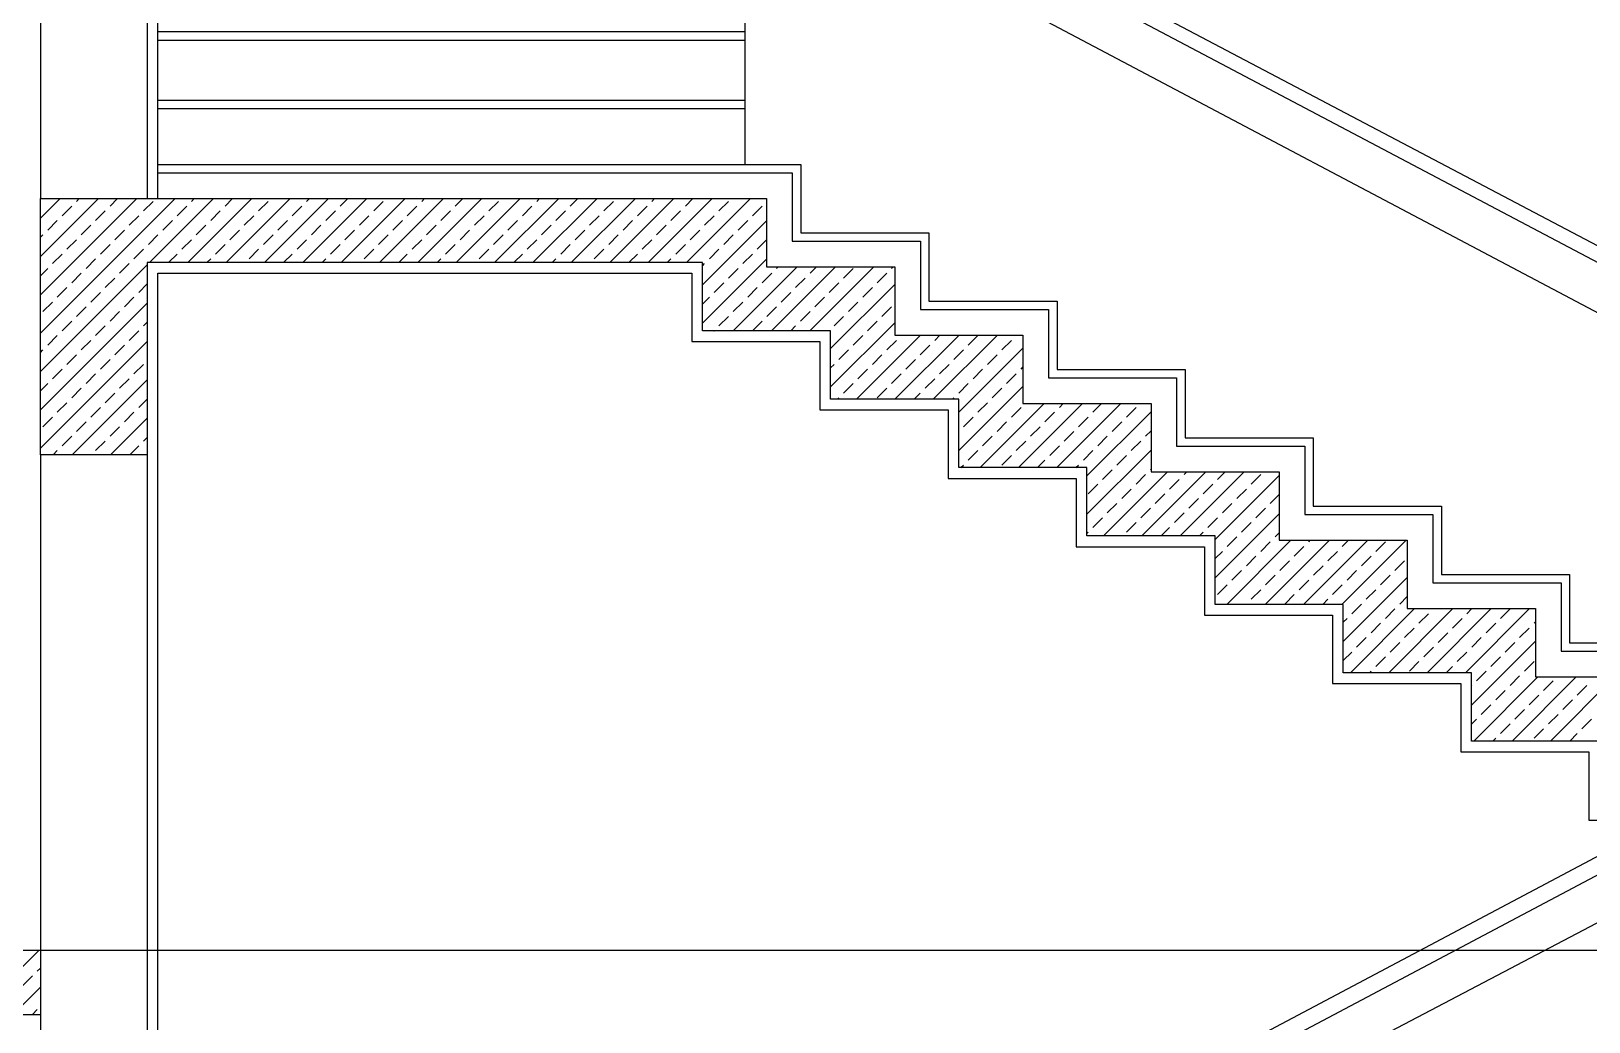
# Model space of a CAD drawing. Header units: millimetres. Extents: x 43168.9 to 43194.6, y -25545.1 to -25543.4.
# Drawn here: x 43181.3628 to 43181.5086, y -25544.5933 to -25544.5005 of the extents above; entities that cross this region are included whole.
import ezdxf

# ---------------------------------------------------------------- set-up
doc = ezdxf.new("R2010")
doc.units = ezdxf.units.MM
doc.header["$LTSCALE"] = 200
doc.linetypes.add('kesit_$0$HIDDEN2', pattern=[0.1875, 0.125, -0.0625])
for name, color, linetype in [('duv_sgh', 4, 'Continuous'), ('kaplama-gnl_sgh', 30, 'Continuous'), ('kesit_$0$gor-2_sgh', 161, 'Continuous'), ('kesit_$0$izd-alt_sgh', 8, 'kesit_$0$HIDDEN2'), ('kesit_$0$metal-mal._sgh', 122, 'Continuous'), ('kolon-b.a_sgh', 6, 'Continuous'), ('siva_sgh', 145, 'Continuous'), ('tarama-betonarme_sgh', 223, 'Continuous')]:
    doc.layers.add(name, color=color, linetype=linetype)

msp = doc.modelspace()

# ---------------------------------------------------------------- linework, layer by layer
at = {"layer": 'duv_sgh'}
for p, q in [((43181.36363774081, -25544.40045370611), (43181.36363774081, -25544.51615896927)), ((43181.36363774081, -25544.40045370611), (43181.36363774081, -25544.51615896927)), ((43181.37363774081, -25544.40045370611), (43181.37363774081, -25544.51615896927)), ((43181.37363774081, -25544.40045370611), (43181.37363774081, -25544.51615896927)), ((43181.36363774081, -25544.54015896927), (43181.36363774081, -25544.67615896927)), ((43181.36363774081, -25544.54015896927), (43181.36363774081, -25544.67615896927)), ((43181.36363774081, -25544.54015896927), (43181.36363774081, -25544.58655896927)), ((43181.37363774081, -25544.54015896927), (43181.37363774081, -25544.67615896927)), ((43181.37363774081, -25544.54015896927), (43181.37363774081, -25544.67615896927)), ((43181.37363774081, -25544.54015896927), (43181.37363774081, -25544.58655896927))]:
    msp.add_line(p, q, dxfattribs=at)
at = {"layer": 'kaplama-gnl_sgh'}
for p, q in [((43181.42963774089, -25544.50055896927), (43181.37463774082, -25544.50055896927)), ((43181.42963774089, -25544.50135896927), (43181.37463774082, -25544.50135896927)), ((43181.42963774089, -25544.50135896927), (43181.42963774089, -25544.50135896927)), ((43181.42963774089, -25544.50695896927), (43181.37463774082, -25544.50695896927)), ((43181.42963774089, -25544.50775896927), (43181.37463774082, -25544.50775896927)), ((43181.42963774089, -25544.50775896927), (43181.42963774089, -25544.50775896927)), ((43181.37463774082, -25544.51295896927), (43181.43483774089, -25544.51295896927)), ((43181.43483774089, -25544.51295896927), (43181.43483774089, -25544.51935896927)), ((43181.37463774082, -25544.51375896927), (43181.43403774089, -25544.51375896927)), ((43181.43403774089, -25544.51375896927), (43181.43403774089, -25544.52015896927)), ((43181.43403774089, -25544.52015896927), (43181.44603774089, -25544.52015896927)), ((43181.43483774089, -25544.51935896927), (43181.44683774089, -25544.51935896927)), ((43181.44603774089, -25544.52015896927), (43181.44603774089, -25544.52655896927)), ((43181.44683774089, -25544.51935896927), (43181.44683774089, -25544.52575896927)), ((43181.44683774089, -25544.52575896927), (43181.45883774089, -25544.52575896927)), ((43181.45883774089, -25544.52575896927), (43181.45883774089, -25544.53215896927)), ((43181.44603774089, -25544.52655896927), (43181.45803774089, -25544.52655896927)), ((43181.45803774089, -25544.52655896927), (43181.45803774089, -25544.53295896927)), ((43181.45883774089, -25544.53215896927), (43181.47083774089, -25544.53215896927)), ((43181.47083774089, -25544.53215896927), (43181.47083774089, -25544.53855896927)), ((43181.45803774089, -25544.53295896927), (43181.47003774089, -25544.53295896927)), ((43181.47003774089, -25544.53295896927), (43181.47003774089, -25544.53935896927)), ((43181.47003774089, -25544.53935896927), (43181.48203774089, -25544.53935896927)), ((43181.47083774089, -25544.53855896927), (43181.48283774089, -25544.53855896927)), ((43181.48203774089, -25544.53935896927), (43181.48203774089, -25544.54575896927)), ((43181.48283774089, -25544.53855896927), (43181.48283774089, -25544.54495896927)), ((43181.48283774089, -25544.54495896927), (43181.49483774089, -25544.54495896927)), ((43181.49483774089, -25544.54495896927), (43181.49483774089, -25544.55135896927)), ((43181.48203774089, -25544.54575896927), (43181.49403774089, -25544.54575896927)), ((43181.49403774089, -25544.54575896927), (43181.49403774089, -25544.55215896927)), ((43181.49403774089, -25544.55215896927), (43181.50603774089, -25544.55215896927)), ((43181.49483774089, -25544.55135896927), (43181.50683774089, -25544.55135896927)), ((43181.50603774089, -25544.55215896927), (43181.50603774089, -25544.55855896927)), ((43181.50683774089, -25544.55135896927), (43181.50683774089, -25544.55775896927)), ((43181.50683774089, -25544.55775896927), (43181.51883774089, -25544.55775896927)), ((43181.50603774089, -25544.55855896927), (43181.51803774089, -25544.55855896927))]:
    msp.add_line(p, q, dxfattribs=at)
at = {"layer": 'kesit_$0$gor-2_sgh'}
for p, q in [((43181.42963774089, -25544.51295896927), (43181.42963774089, -25544.48464328579)), ((43181.56363774089, -25544.55551329348), (43181.42963774089, -25544.48464328579)), ((43181.52063774089, -25544.57809426525), (43181.43363774089, -25544.62378134765))]:
    msp.add_line(p, q, dxfattribs=at)
at = {"layer": 'kesit_$0$izd-alt_sgh'}
msp.add_line((43181.05361655266, -25544.58655896927), (43183.01230515118, -25544.58655896927), dxfattribs=at)
at = {"layer": 'kesit_$0$metal-mal._sgh'}
for p, q in [((43181.56202481624, -25544.54989101394), (43181.4316073395, -25544.48103918521)), ((43181.5651689014, -25544.54994698245), (43181.4332073395, -25544.48041067202)), ((43181.43161932445, -25544.61898287004), (43181.51584345815, -25544.57435896927)), ((43181.43321932445, -25544.61989245265), (43181.51911657915, -25544.57435896927))]:
    msp.add_line(p, q, dxfattribs=at)
at = {"layer": 'kolon-b.a_sgh'}
for p, q in [((43181.36363774081, -25544.54015896927), (43181.36363774081, -25544.51615896927)), ((43181.36363774081, -25544.51615896927), (43181.43163774089, -25544.51615896927)), ((43181.43163774089, -25544.51615896927), (43181.43163774089, -25544.52255896927)), ((43181.42563774089, -25544.52215896927), (43181.37363774081, -25544.52215896927)), ((43181.37363774081, -25544.52215896927), (43181.37363774081, -25544.54015896927)), ((43181.42563774089, -25544.52855896927), (43181.42563774089, -25544.52215896927)), ((43181.43163774089, -25544.52255896927), (43181.44363774089, -25544.52255896927)), ((43181.44363774089, -25544.52255896927), (43181.44363774089, -25544.52895896927)), ((43181.43763774089, -25544.52855896927), (43181.42563774089, -25544.52855896927)), ((43181.43763774089, -25544.53495896927), (43181.43763774089, -25544.52855896927)), ((43181.44363774089, -25544.52895896927), (43181.45563774089, -25544.52895896927)), ((43181.45563774089, -25544.52895896927), (43181.45563774089, -25544.53535896927)), ((43181.44963774089, -25544.53495896927), (43181.43763774089, -25544.53495896927)), ((43181.44963774089, -25544.54135896927), (43181.44963774089, -25544.53495896927)), ((43181.45563774089, -25544.53535896927), (43181.46763774089, -25544.53535896927)), ((43181.46763774089, -25544.53535896927), (43181.46763774089, -25544.54175896927)), ((43181.37363774081, -25544.54015896927), (43181.36363774081, -25544.54015896927)), ((43181.46163774089, -25544.54135896927), (43181.44963774089, -25544.54135896927)), ((43181.46163774089, -25544.54775896927), (43181.46163774089, -25544.54135896927)), ((43181.46763774089, -25544.54175896927), (43181.47963774089, -25544.54175896927)), ((43181.47963774089, -25544.54175896927), (43181.47963774089, -25544.54815896927)), ((43181.47363774089, -25544.54775896927), (43181.46163774089, -25544.54775896927)), ((43181.47363774089, -25544.55415896927), (43181.47363774089, -25544.54775896927)), ((43181.47963774089, -25544.54815896927), (43181.49163774089, -25544.54815896927)), ((43181.49163774089, -25544.54815896927), (43181.49163774089, -25544.55455896927)), ((43181.48563774089, -25544.55415896927), (43181.47363774089, -25544.55415896927)), ((43181.48563774089, -25544.56055896927), (43181.48563774089, -25544.55415896927)), ((43181.49163774089, -25544.55455896927), (43181.50363774089, -25544.55455896927)), ((43181.50363774089, -25544.55455896927), (43181.50363774089, -25544.56095896927)), ((43181.49763774089, -25544.56055896927), (43181.48563774089, -25544.56055896927)), ((43181.49763774089, -25544.56695896927), (43181.49763774089, -25544.56055896927)), ((43181.50363774089, -25544.56095896927), (43181.51563774089, -25544.56095896927)), ((43181.50963774089, -25544.56695896927), (43181.49763774089, -25544.56695896927)), ((43181.14361655266, -25544.58655896927), (43181.36363774081, -25544.58655896927)), ((43181.14361655266, -25544.59255896927), (43181.36363774081, -25544.59255896927))]:
    msp.add_line(p, q, dxfattribs=at)
at = {"layer": 'siva_sgh'}
for p, q in [((43181.37463774082, -25544.51615896927), (43181.37463774082, -25544.38345370611)), ((43181.37463774082, -25544.51615896927), (43181.37463774082, -25544.51615896927)), ((43181.37463774082, -25544.67615896927), (43181.37463774082, -25544.52315896927)), ((43181.37463774082, -25544.52315896927), (43181.42463774089, -25544.52315896927)), ((43181.42463774089, -25544.52315896927), (43181.42463774089, -25544.52955896927)), ((43181.42463774089, -25544.52955896927), (43181.43663774089, -25544.52955896927)), ((43181.43663774089, -25544.52955896927), (43181.43663774089, -25544.53595896927)), ((43181.43663774089, -25544.53595896927), (43181.44863774089, -25544.53595896927)), ((43181.44863774089, -25544.53595896927), (43181.44863774089, -25544.54235896927)), ((43181.44863774089, -25544.54235896927), (43181.46063774089, -25544.54235896927)), ((43181.46063774089, -25544.54235896927), (43181.46063774089, -25544.54875896927)), ((43181.46063774089, -25544.54875896927), (43181.47263774089, -25544.54875896927)), ((43181.47263774089, -25544.54875896927), (43181.47263774089, -25544.55515896927)), ((43181.47263774089, -25544.55515896927), (43181.48463774089, -25544.55515896927)), ((43181.48463774089, -25544.55515896927), (43181.48463774089, -25544.56155896927)), ((43181.48463774089, -25544.56155896927), (43181.49663774089, -25544.56155896927)), ((43181.49663774089, -25544.56155896927), (43181.49663774089, -25544.56795896927)), ((43181.49663774089, -25544.56795896927), (43181.50863774089, -25544.56795896927)), ((43181.50863774089, -25544.56795896927), (43181.50863774089, -25544.57435896927)), ((43181.50863774089, -25544.57435896927), (43181.52063774089, -25544.57435896927))]:
    msp.add_line(p, q, dxfattribs=at)
at = {"layer": 'tarama-betonarme_sgh'}
for p, q in [((43181.36363774081, -25544.51799154058), (43181.36547031213, -25544.51615896927)), ((43181.36363774081, -25544.52158364303), (43181.36906241457, -25544.51615896927)), ((43181.36363774081, -25544.52517574548), (43181.37265451702, -25544.51615896927)), ((43181.36363774081, -25544.52876784793), (43181.37624661947, -25544.51615896927)), ((43181.36566063242, -25544.51776470097), (43181.36655865803, -25544.51686667536)), ((43181.36700767084, -25544.51641766255), (43181.36726636413, -25544.51615896927)), ((43181.36880372206, -25544.51821371378), (43181.36970174767, -25544.51731568817)), ((43181.37015076048, -25544.51686667536), (43181.37085846657, -25544.51615896927)), ((43181.37329385013, -25544.51731568817), (43181.37419187574, -25544.51641766255)), ((43181.37383872192, -25544.52215896927), (43181.37983872192, -25544.51615896927)), ((43181.37643693977, -25544.51776470097), (43181.37733496538, -25544.51686667536)), ((43181.37743082437, -25544.52215896927), (43181.38343082437, -25544.51615896927)), ((43181.37778397818, -25544.51641766255), (43181.37804267147, -25544.51615896927)), ((43181.37958002941, -25544.51821371378), (43181.38047805502, -25544.51731568817)), ((43181.38092706782, -25544.51686667536), (43181.38163477392, -25544.51615896927)), ((43181.38102292682, -25544.52215896927), (43181.38702292681, -25544.51615896927)), ((43181.38407015747, -25544.51731568817), (43181.38496818308, -25544.51641766255)), ((43181.38461502927, -25544.52215896927), (43181.39061502927, -25544.51615896927)), ((43181.38721324712, -25544.51776470097), (43181.38811127272, -25544.51686667536)), ((43181.38820713171, -25544.52215896927), (43181.39420713171, -25544.51615896927)), ((43181.38856028553, -25544.51641766255), (43181.38881897882, -25544.51615896927)), ((43181.39035633676, -25544.51821371378), (43181.39125436237, -25544.51731568817)), ((43181.39170337517, -25544.51686667536), (43181.39241108127, -25544.51615896927)), ((43181.39179923416, -25544.52215896927), (43181.39779923416, -25544.51615896927)), ((43181.39484646481, -25544.51731568817), (43181.39574449043, -25544.51641766255)), ((43181.39539133661, -25544.52215896927), (43181.40139133661, -25544.51615896927)), ((43181.39798955445, -25544.51776470097), (43181.39888758007, -25544.51686667536)), ((43181.39898343906, -25544.52215896927), (43181.40498343906, -25544.51615896927)), ((43181.39933659288, -25544.51641766255), (43181.39959528617, -25544.51615896927)), ((43181.4011326441, -25544.51821371378), (43181.40203066971, -25544.51731568817)), ((43181.40247968252, -25544.51686667536), (43181.40318738861, -25544.51615896927)), ((43181.40257554151, -25544.52215896927), (43181.40857554151, -25544.51615896927)), ((43181.40562277216, -25544.51731568817), (43181.40652079777, -25544.51641766255)), ((43181.40616764396, -25544.52215896927), (43181.41216764395, -25544.51615896927)), ((43181.4087658618, -25544.51776470097), (43181.40966388741, -25544.51686667536)), ((43181.40975974641, -25544.52215896927), (43181.41575974641, -25544.51615896927)), ((43181.41011290022, -25544.51641766255), (43181.41037159351, -25544.51615896927)), ((43181.41190895144, -25544.51821371378), (43181.41280697706, -25544.51731568817)), ((43181.41325598986, -25544.51686667536), (43181.41396369596, -25544.51615896927)), ((43181.41335184885, -25544.52215896927), (43181.41935184885, -25544.51615896927)), ((43181.41639907951, -25544.51731568817), (43181.41729710512, -25544.51641766255)), ((43181.4169439513, -25544.52215896927), (43181.4229439513, -25544.51615896927)), ((43181.41954216915, -25544.51776470097), (43181.42044019476, -25544.51686667536)), ((43181.42053605375, -25544.52215896927), (43181.42653605375, -25544.51615896927)), ((43181.42088920756, -25544.51641766255), (43181.42114790085, -25544.51615896927)), ((43181.42268525879, -25544.51821371378), (43181.4235832844, -25544.51731568817)), ((43181.42403229721, -25544.51686667536), (43181.4247400033, -25544.51615896927)), ((43181.4241281562, -25544.52215896927), (43181.4301281562, -25544.51615896927)), ((43181.42717538685, -25544.51731568817), (43181.42807341246, -25544.51641766255)), ((43181.43031847649, -25544.51776470097), (43181.4312165021, -25544.51686667536)), ((43181.364313594, -25544.51911173939), (43181.36521161962, -25544.51821371378)), ((43181.36745668364, -25544.5195607522), (43181.36835470926, -25544.51866272659)), ((43181.37194681171, -25544.51866272659), (43181.37284483731, -25544.51776470097)), ((43181.37508990135, -25544.51911173939), (43181.37598792696, -25544.51821371378)), ((43181.37823299099, -25544.5195607522), (43181.37913101661, -25544.51866272659)), ((43181.38272311905, -25544.51866272659), (43181.38362114466, -25544.51776470097)), ((43181.38586620869, -25544.51911173939), (43181.3867642343, -25544.51821371378)), ((43181.38900929833, -25544.5195607522), (43181.38990732394, -25544.51866272659)), ((43181.3934994264, -25544.51866272659), (43181.39439745201, -25544.51776470097)), ((43181.39664251604, -25544.51911173939), (43181.39754054165, -25544.51821371378)), ((43181.39978560568, -25544.5195607522), (43181.40068363129, -25544.51866272659)), ((43181.40427573374, -25544.51866272659), (43181.40517375935, -25544.51776470097)), ((43181.40741882339, -25544.51911173939), (43181.408316849, -25544.51821371378)), ((43181.41056191303, -25544.5195607522), (43181.41145993864, -25544.51866272659)), ((43181.41505204108, -25544.51866272659), (43181.4159500667, -25544.51776470097)), ((43181.41819513073, -25544.51911173939), (43181.41909315634, -25544.51821371378)), ((43181.42133822037, -25544.5195607522), (43181.42223624598, -25544.51866272659)), ((43181.42563774089, -25544.52424148703), (43181.43163774089, -25544.51824148703)), ((43181.42582834843, -25544.51866272659), (43181.42672637405, -25544.51776470097)), ((43181.42897143807, -25544.51911173939), (43181.42986946369, -25544.51821371378)), ((43181.36363774081, -25544.51978759258), (43181.3638645812, -25544.5195607522)), ((43181.36610964523, -25544.52090779061), (43181.36700767084, -25544.520009765)), ((43181.36925273487, -25544.52135680342), (43181.37015076048, -25544.52045877781)), ((43181.37059977329, -25544.520009765), (43181.3714977989, -25544.51911173939)), ((43181.37374286293, -25544.52045877781), (43181.37464088854, -25544.5195607522)), ((43181.37688595257, -25544.52090779061), (43181.37778397818, -25544.520009765)), ((43181.38002904222, -25544.52135680342), (43181.38092706782, -25544.52045877781)), ((43181.38137608063, -25544.520009765), (43181.38227410625, -25544.51911173939)), ((43181.38451917028, -25544.52045877781), (43181.38541719589, -25544.5195607522)), ((43181.38766225992, -25544.52090779061), (43181.38856028553, -25544.520009765)), ((43181.39080534956, -25544.52135680342), (43181.39170337517, -25544.52045877781)), ((43181.39215238798, -25544.520009765), (43181.39305041359, -25544.51911173939)), ((43181.39529547762, -25544.52045877781), (43181.39619350323, -25544.5195607522)), ((43181.39843856727, -25544.52090779061), (43181.39933659288, -25544.520009765)), ((43181.40158165691, -25544.52135680342), (43181.40247968252, -25544.52045877781)), ((43181.40292869532, -25544.520009765), (43181.40382672093, -25544.51911173939)), ((43181.40607178496, -25544.52045877781), (43181.40696981058, -25544.5195607522)), ((43181.40921487461, -25544.52090779061), (43181.41011290022, -25544.520009765)), ((43181.41235796425, -25544.52135680342), (43181.41325598986, -25544.52045877781)), ((43181.41370500267, -25544.520009765), (43181.41460302828, -25544.51911173939)), ((43181.41684809231, -25544.52045877781), (43181.41774611792, -25544.5195607522)), ((43181.41999118195, -25544.52090779061), (43181.42088920756, -25544.520009765)), ((43181.42313427159, -25544.52135680342), (43181.42403229721, -25544.52045877781)), ((43181.42448131002, -25544.520009765), (43181.42537933563, -25544.51911173939)), ((43181.42762439966, -25544.52045877781), (43181.42852242527, -25544.5195607522)), ((43181.4307674893, -25544.52090779061), (43181.43163774089, -25544.52003753902)), ((43181.36476260681, -25544.52225482903), (43181.36566063242, -25544.52135680342)), ((43181.36790569645, -25544.52270384184), (43181.36880372206, -25544.52180581623)), ((43181.37239582451, -25544.52180581623), (43181.37329385013, -25544.52090779061)), ((43181.37563477392, -25544.52215896927), (43181.37643693977, -25544.52135680342)), ((43181.37922687637, -25544.52215896927), (43181.37958002941, -25544.52180581623)), ((43181.38317213186, -25544.52180581623), (43181.38407015747, -25544.52090779061)), ((43181.38641108126, -25544.52215896927), (43181.38721324712, -25544.52135680342)), ((43181.39000318371, -25544.52215896927), (43181.39035633676, -25544.52180581623)), ((43181.3939484392, -25544.52180581623), (43181.39484646481, -25544.52090779061)), ((43181.39718738861, -25544.52215896927), (43181.39798955445, -25544.52135680342)), ((43181.40077949106, -25544.52215896927), (43181.4011326441, -25544.52180581623)), ((43181.40472474655, -25544.52180581623), (43181.40562277216, -25544.52090779061)), ((43181.40796369596, -25544.52215896927), (43181.4087658618, -25544.52135680342)), ((43181.4115557984, -25544.52215896927), (43181.41190895144, -25544.52180581623)), ((43181.4155010539, -25544.52180581623), (43181.41639907951, -25544.52090779061)), ((43181.4187400033, -25544.52215896927), (43181.41954216915, -25544.52135680342)), ((43181.42233210575, -25544.52215896927), (43181.42268525879, -25544.52180581623)), ((43181.42563774089, -25544.52783358947), (43181.43163774089, -25544.52183358948)), ((43181.42627736124, -25544.52180581623), (43181.42717538685, -25544.52090779061)), ((43181.42942045088, -25544.52225482903), (43181.43031847649, -25544.52135680342)), ((43181.36363774081, -25544.53235995038), (43181.37363774081, -25544.52235995037)), ((43181.36363774081, -25544.52337969503), (43181.364313594, -25544.52270384184)), ((43181.36655865803, -25544.52405088026), (43181.36745668364, -25544.52315285465)), ((43181.3710487861, -25544.52315285465), (43181.37194681171, -25544.52225482903)), ((43181.42563774089, -25544.52244543658), (43181.42582834843, -25544.52225482903)), ((43181.42807341246, -25544.52360186745), (43181.42897143807, -25544.52270384184)), ((43181.42850446355, -25544.52855896927), (43181.43450446354, -25544.52255896927)), ((43181.4312165021, -25544.52405088026), (43181.43211452771, -25544.52315285465)), ((43181.43209656599, -25544.52855896927), (43181.43809656599, -25544.52255896927)), ((43181.43256354053, -25544.52270384184), (43181.43270841309, -25544.52255896927)), ((43181.43568866844, -25544.52855896927), (43181.44168866844, -25544.52255896927)), ((43181.43570663017, -25544.52315285465), (43181.43630051555, -25544.52255896927)), ((43181.43884971981, -25544.52360186745), (43181.43974774542, -25544.52270384184)), ((43181.44199280945, -25544.52405088026), (43181.44289083506, -25544.52315285465)), ((43181.44333984786, -25544.52270384184), (43181.44348472044, -25544.52255896927)), ((43181.36521161962, -25544.52539791868), (43181.36610964523, -25544.52449989306)), ((43181.36970174767, -25544.52449989306), (43181.37059977329, -25544.52360186745)), ((43181.37284483731, -25544.52494890587), (43181.37363774081, -25544.52415600238)), ((43181.42672637405, -25544.52494890587), (43181.42762439966, -25544.52405088026)), ((43181.42986946369, -25544.52539791868), (43181.4307674893, -25544.52449989306)), ((43181.43435959175, -25544.52449989306), (43181.43525761736, -25544.52360186745)), ((43181.43750268139, -25544.52494890587), (43181.438400707, -25544.52405088026)), ((43181.43763774089, -25544.53020199927), (43181.44363774089, -25544.52420199927)), ((43181.44064577103, -25544.52539791868), (43181.44154379665, -25544.52449989306)), ((43181.36363774081, -25544.53595205282), (43181.37363774081, -25544.52595205282)), ((43181.3638645812, -25544.5267449571), (43181.36476260681, -25544.52584693148)), ((43181.36700767084, -25544.5271939699), (43181.36790569645, -25544.52629594429)), ((43181.36835470926, -25544.52584693148), (43181.36925273487, -25544.52494890587)), ((43181.3714977989, -25544.52629594429), (43181.37239582451, -25544.52539791868)), ((43181.42563774089, -25544.52603753902), (43181.42627736124, -25544.52539791868)), ((43181.42852242527, -25544.5267449571), (43181.42942045088, -25544.52584693148)), ((43181.43166551491, -25544.5271939699), (43181.43256354053, -25544.52629594429)), ((43181.43301255333, -25544.52584693148), (43181.43391057894, -25544.52494890587)), ((43181.43615564297, -25544.52629594429), (43181.43705366858, -25544.52539791868)), ((43181.43929873261, -25544.5267449571), (43181.44019675822, -25544.52584693148)), ((43181.44244182226, -25544.5271939699), (43181.44333984786, -25544.52629594429)), ((43181.36566063242, -25544.52854100832), (43181.36655865803, -25544.52764298271)), ((43181.37015076048, -25544.52764298271), (43181.3710487861, -25544.5267449571)), ((43181.37329385013, -25544.52809199551), (43181.37363774081, -25544.52774810482)), ((43181.42717538685, -25544.52809199551), (43181.42807341246, -25544.5271939699)), ((43181.43031847649, -25544.52854100832), (43181.4312165021, -25544.52764298271)), ((43181.43480860455, -25544.52764298271), (43181.43570663017, -25544.5267449571)), ((43181.43763774089, -25544.53379410172), (43181.44363774089, -25544.52779410172)), ((43181.4379516942, -25544.52809199551), (43181.43884971981, -25544.5271939699)), ((43181.44109478384, -25544.52854100832), (43181.44199280945, -25544.52764298271)), ((43181.364313594, -25544.52988804674), (43181.36521161962, -25544.52899002112)), ((43181.36880372206, -25544.52899002112), (43181.36970174767, -25544.52809199551)), ((43181.37194681171, -25544.52943903393), (43181.37284483731, -25544.52854100832)), ((43181.4267084131, -25544.52855896927), (43181.42672637405, -25544.52854100832)), ((43181.43389261799, -25544.52855896927), (43181.43435959175, -25544.52809199551)), ((43181.43748472044, -25544.52855896927), (43181.43750268139, -25544.52854100832)), ((43181.43974774542, -25544.52988804674), (43181.44064577103, -25544.52899002112)), ((43181.44006497579, -25544.53495896927), (43181.44606497579, -25544.52895896927)), ((43181.44365707823, -25544.53495896927), (43181.44965707824, -25544.52895896927)), ((43181.44423787348, -25544.52899002112), (43181.44426892534, -25544.52895896927)), ((43181.44724918068, -25544.53495896927), (43181.45324918068, -25544.52895896927)), ((43181.44738096312, -25544.52943903393), (43181.44786102779, -25544.52895896927)), ((43181.45052405277, -25544.52988804674), (43181.45142207837, -25544.52899002112)), ((43181.45501418083, -25544.52899002112), (43181.45504523268, -25544.52895896927)), ((43181.36363774081, -25544.53954415527), (43181.37363774081, -25544.52954415527)), ((43181.36363774081, -25544.53056389993), (43181.3638645812, -25544.53033705954)), ((43181.36745668364, -25544.53033705954), (43181.36835470926, -25544.52943903393)), ((43181.37059977329, -25544.53078607235), (43181.3714977989, -25544.52988804674)), ((43181.438400707, -25544.53123508516), (43181.43929873261, -25544.53033705954)), ((43181.44289083506, -25544.53033705954), (43181.44378886068, -25544.52943903393)), ((43181.4460339247, -25544.53078607235), (43181.44693195032, -25544.52988804674)), ((43181.44917701435, -25544.53123508516), (43181.45007503996, -25544.53033705954)), ((43181.44963774089, -25544.53616251151), (43181.45563774089, -25544.53016251151)), ((43181.45366714241, -25544.53033705954), (43181.45456516802, -25544.52943903393)), ((43181.36476260681, -25544.53303113638), (43181.36566063242, -25544.53213311077)), ((43181.36610964523, -25544.53168409796), (43181.36700767084, -25544.53078607235)), ((43181.36925273487, -25544.53213311077), (43181.37015076048, -25544.53123508516)), ((43181.37239582451, -25544.53258212357), (43181.37329385013, -25544.53168409796)), ((43181.43763774089, -25544.53199805127), (43181.4379516942, -25544.53168409796)), ((43181.44019675822, -25544.53303113638), (43181.44109478384, -25544.53213311077)), ((43181.44154379665, -25544.53168409796), (43181.44244182226, -25544.53078607235)), ((43181.44468688629, -25544.53213311077), (43181.4455849119, -25544.53123508516)), ((43181.44782997593, -25544.53258212357), (43181.44872800154, -25544.53168409796)), ((43181.45097306557, -25544.53303113638), (43181.45187109118, -25544.53213311077)), ((43181.45232010399, -25544.53168409796), (43181.4532181296, -25544.53078607235)), ((43181.45546319363, -25544.53213311077), (43181.45563774089, -25544.53195856351)), ((43181.36363774081, -25544.53415600237), (43181.364313594, -25544.53348014918)), ((43181.36661502926, -25544.54015896927), (43181.37363774081, -25544.53313625772)), ((43181.36790569645, -25544.53348014918), (43181.36880372206, -25544.53258212357)), ((43181.3710487861, -25544.53392916199), (43181.37194681171, -25544.53303113638)), ((43181.43884971981, -25544.5343781748), (43181.43974774542, -25544.53348014918)), ((43181.44333984786, -25544.53348014918), (43181.44423787348, -25544.53258212357)), ((43181.44648293751, -25544.53392916199), (43181.44738096312, -25544.53303113638)), ((43181.44962602716, -25544.5343781748), (43181.45052405277, -25544.53348014918)), ((43181.45411615521, -25544.53348014918), (43181.45501418083, -25544.53258212357)), ((43181.36655865803, -25544.5348271876), (43181.36745668364, -25544.53392916199)), ((43181.36970174767, -25544.53527620041), (43181.37059977329, -25544.5343781748)), ((43181.37284483731, -25544.53572521322), (43181.37363774081, -25544.53493230972)), ((43181.43826892534, -25544.53495896927), (43181.438400707, -25544.5348271876)), ((43181.44199280945, -25544.5348271876), (43181.44289083506, -25544.53392916199)), ((43181.44545313023, -25544.53495896927), (43181.4460339247, -25544.5343781748)), ((43181.44904523269, -25544.53495896927), (43181.44917701435, -25544.5348271876)), ((43181.44963774089, -25544.53975461396), (43181.45563774089, -25544.53375461396)), ((43181.4527691168, -25544.5348271876), (43181.45366714241, -25544.53392916199)), ((43181.36521161962, -25544.53617422602), (43181.36610964523, -25544.53527620041)), ((43181.36835470926, -25544.53662323883), (43181.36925273487, -25544.53572521322)), ((43181.3714977989, -25544.53707225163), (43181.37239582451, -25544.53617422602)), ((43181.45142207837, -25544.53617422602), (43181.45232010399, -25544.53527620041)), ((43181.45162548803, -25544.54135896927), (43181.45762548803, -25544.53535896927)), ((43181.45456516802, -25544.53662323883), (43181.45546319363, -25544.53572521322)), ((43181.45521759048, -25544.54135896927), (43181.46121759048, -25544.53535896927)), ((43181.45770825767, -25544.53707225163), (43181.45860628328, -25544.53617422602)), ((43181.45880969292, -25544.54135896927), (43181.46480969292, -25544.53535896927)), ((43181.45905529608, -25544.53572521322), (43181.45942154003, -25544.53535896927)), ((43181.46163774089, -25544.54212302375), (43181.46763774089, -25544.53612302375)), ((43181.46219838572, -25544.53617422602), (43181.46301364247, -25544.53535896927)), ((43181.46534147536, -25544.53662323883), (43181.46623950098, -25544.53572521322)), ((43181.3638645812, -25544.53752126444), (43181.36476260681, -25544.53662323883)), ((43181.36700767084, -25544.53797027725), (43181.36790569645, -25544.53707225163)), ((43181.37015076048, -25544.53841929005), (43181.3710487861, -25544.53752126444)), ((43181.37020713172, -25544.54015896927), (43181.37363774081, -25544.53672836017)), ((43181.45007503996, -25544.53752126444), (43181.45097306557, -25544.53662323883)), ((43181.4532181296, -25544.53797027725), (43181.45411615521, -25544.53707225163)), ((43181.45636121924, -25544.53841929005), (43181.45725924485, -25544.53752126444)), ((43181.45950430888, -25544.53886830286), (43181.4604023345, -25544.53797027725)), ((43181.46085134731, -25544.53752126444), (43181.46174937292, -25544.53662323883)), ((43181.46399443695, -25544.53797027725), (43181.46489246256, -25544.53707225163)), ((43181.46713752659, -25544.53841929005), (43181.46763774089, -25544.53791907575)), ((43181.36566063242, -25544.53931731566), (43181.36655865803, -25544.53841929005)), ((43181.36880372206, -25544.53976632847), (43181.36970174767, -25544.53886830286)), ((43181.37200318371, -25544.54015896927), (43181.37284483731, -25544.53931731566)), ((43181.37329385013, -25544.53886830286), (43181.37363774081, -25544.53852441217)), ((43181.45187109118, -25544.53931731566), (43181.4527691168, -25544.53841929005)), ((43181.45501418083, -25544.53976632847), (43181.45591220644, -25544.53886830286)), ((43181.45815727047, -25544.54021534128), (43181.45905529608, -25544.53931731566)), ((43181.46264739853, -25544.53931731566), (43181.46354542414, -25544.53841929005)), ((43181.46579048817, -25544.53976632847), (43181.46668851378, -25544.53886830286)), ((43181.36481897881, -25544.54015896927), (43181.36521161962, -25544.53976632847)), ((43181.45052405277, -25544.54066435408), (43181.45142207837, -25544.53976632847)), ((43181.45366714241, -25544.54111336689), (43181.45456516802, -25544.54021534128)), ((43181.45701364247, -25544.54135896927), (43181.45770825767, -25544.54066435408)), ((43181.46130036011, -25544.54066435408), (43181.46219838572, -25544.53976632847)), ((43181.46163774089, -25544.5457151262), (43181.46763774089, -25544.5397151262)), ((43181.46444344975, -25544.54111336689), (43181.46534147536, -25544.54021534128)), ((43181.44982943758, -25544.54135896927), (43181.45007503996, -25544.54111336689)), ((43181.46060574493, -25544.54135896927), (43181.46085134731, -25544.54111336689)), ((43181.46309641133, -25544.54246040531), (43181.46399443695, -25544.54156237969)), ((43181.46318600027, -25544.54775896927), (43181.46918600027, -25544.54175896927)), ((43181.46623950098, -25544.54290941811), (43181.46713752659, -25544.5420113925)), ((43181.46677810272, -25544.54775896927), (43181.47277810272, -25544.54175896927)), ((43181.46758653939, -25544.54156237969), (43181.46763774089, -25544.5415111782)), ((43181.47037020517, -25544.54775896927), (43181.47637020516, -25544.54175896927)), ((43181.47072962904, -25544.5420113925), (43181.47098205227, -25544.54175896927)), ((43181.47363774089, -25544.54808353599), (43181.47963774089, -25544.54208353599)), ((43181.47387271868, -25544.54246040531), (43181.47457415472, -25544.54175896927)), ((43181.47701580832, -25544.54290941811), (43181.47791383394, -25544.5420113925)), ((43181.46174937292, -25544.54380744373), (43181.46264739853, -25544.54290941811)), ((43181.46489246256, -25544.54425645653), (43181.46579048817, -25544.54335843092)), ((43181.4680355522, -25544.54470546934), (43181.46893357782, -25544.54380744373)), ((43181.46938259062, -25544.54335843092), (43181.47028061623, -25544.54246040531)), ((43181.47252568026, -25544.54380744373), (43181.47342370587, -25544.54290941811)), ((43181.4756687699, -25544.54425645653), (43181.47656679551, -25544.54335843092)), ((43181.46354542414, -25544.54560349495), (43181.46444344975, -25544.54470546934)), ((43181.46668851378, -25544.54605250775), (43181.46758653939, -25544.54515448214)), ((43181.47117864184, -25544.54515448214), (43181.47207666746, -25544.54425645653)), ((43181.47432173148, -25544.54560349495), (43181.4752197571, -25544.54470546934)), ((43181.47746482113, -25544.54605250775), (43181.47836284674, -25544.54515448214)), ((43181.47881185955, -25544.54470546934), (43181.47963774089, -25544.54387958799)), ((43181.46219838572, -25544.54695053337), (43181.46309641133, -25544.54605250775)), ((43181.46534147536, -25544.54739954617), (43181.46623950098, -25544.54650152056)), ((43181.46983160343, -25544.54650152056), (43181.47072962904, -25544.54560349495)), ((43181.47297469307, -25544.54695053337), (43181.47387271868, -25544.54605250775)), ((43181.47363774089, -25544.55167563844), (43181.47963774089, -25544.54567563844)), ((43181.47611778271, -25544.54739954617), (43181.47701580832, -25544.54650152056)), ((43181.46163774089, -25544.5475111782), (43181.46174937292, -25544.54739954617)), ((43181.46857415472, -25544.54775896927), (43181.46938259062, -25544.54695053337)), ((43181.47216625717, -25544.54775896927), (43181.47252568026, -25544.54739954617)), ((43181.47474651251, -25544.55415896927), (43181.48074651251, -25544.54815896927)), ((43181.47477074429, -25544.54874658459), (43181.4756687699, -25544.54784855898)), ((43181.47833861496, -25544.55415896927), (43181.48433861496, -25544.54815896927)), ((43181.47926087235, -25544.54784855898), (43181.47963774089, -25544.54747169044)), ((43181.48193071741, -25544.55415896927), (43181.48793071741, -25544.54815896927)), ((43181.48240396199, -25544.54829757179), (43181.48254256451, -25544.54815896927)), ((43181.48552281986, -25544.55415896927), (43181.49152281986, -25544.54815896927)), ((43181.48554705163, -25544.54874658459), (43181.48613466696, -25544.54815896927)), ((43181.47363774089, -25544.54987958799), (43181.47432173148, -25544.5491955974)), ((43181.47656679551, -25544.55054263581), (43181.47746482113, -25544.5496446102)), ((43181.47791383394, -25544.5491955974), (43181.47881185955, -25544.54829757179)), ((43181.48105692358, -25544.5496446102), (43181.48195494919, -25544.54874658459)), ((43181.48420001322, -25544.55009362301), (43181.48509803883, -25544.5491955974)), ((43181.48734310286, -25544.55054263581), (43181.48824112847, -25544.5496446102)), ((43181.48869014128, -25544.5491955974), (43181.48958816689, -25544.54829757179)), ((43181.4752197571, -25544.55188967423), (43181.47611778271, -25544.55099164862)), ((43181.47970988516, -25544.55099164862), (43181.48060791077, -25544.55009362301)), ((43181.4828529748, -25544.55144066143), (43181.48375100041, -25544.55054263581)), ((43181.48599606445, -25544.55188967423), (43181.48689409006, -25544.55099164862)), ((43181.4904861925, -25544.55099164862), (43181.49138421812, -25544.55009362301)), ((43181.47387271868, -25544.55323671265), (43181.47477074429, -25544.55233868704)), ((43181.47836284674, -25544.55233868704), (43181.47926087235, -25544.55144066143)), ((43181.48150593638, -25544.55278769985), (43181.48240396199, -25544.55188967423)), ((43181.48464902602, -25544.55323671265), (43181.48554705163, -25544.55233868704)), ((43181.48563774089, -25544.55763615068), (43181.49163774089, -25544.55163615069)), ((43181.48913915409, -25544.55233868704), (43181.4900371797, -25544.55144066143)), ((43181.47701580832, -25544.55368572546), (43181.47791383394, -25544.55278769985)), ((43181.48015889797, -25544.55413473826), (43181.48105692358, -25544.55323671265)), ((43181.48372676941, -25544.55415896927), (43181.48420001322, -25544.55368572546)), ((43181.48779211567, -25544.55368572546), (43181.48869014128, -25544.55278769985)), ((43181.49093520531, -25544.55413473826), (43181.49163774089, -25544.55343220268)), ((43181.47654256451, -25544.55415896927), (43181.47656679551, -25544.55413473826)), ((43181.48563774089, -25544.55584010023), (43181.48599606445, -25544.55548177668)), ((43181.48630702475, -25544.56055896927), (43181.49230702475, -25544.55455896927)), ((43181.48644507725, -25544.55503276388), (43181.48734310286, -25544.55413473826)), ((43181.48958816689, -25544.55548177668), (43181.4904861925, -25544.55458375107)), ((43181.48989912721, -25544.56055896927), (43181.4958991272, -25544.55455896927)), ((43181.49273125653, -25544.55593078949), (43181.49362928214, -25544.55503276388)), ((43181.49349122965, -25544.56055896927), (43181.49949122965, -25544.55455896927)), ((43181.49407829495, -25544.55458375107), (43181.49410307675, -25544.55455896927)), ((43181.49587434618, -25544.5563798023), (43181.49677237179, -25544.55548177668)), ((43181.4970833321, -25544.56055896927), (43181.5030833321, -25544.55455896927)), ((43181.4972213846, -25544.55503276388), (43181.49769517921, -25544.55455896927)), ((43181.50036447424, -25544.55548177668), (43181.50126249985, -25544.55458375107)), ((43181.48824112847, -25544.5568288151), (43181.48913915409, -25544.55593078949)), ((43181.49138421812, -25544.55727782791), (43181.49228224373, -25544.5563798023)), ((43181.49452730776, -25544.55772684071), (43181.49542533337, -25544.5568288151)), ((43181.49901743582, -25544.5568288151), (43181.49991546143, -25544.55593078949)), ((43181.50216052546, -25544.55727782791), (43181.50305855108, -25544.5563798023)), ((43181.50350756388, -25544.55593078949), (43181.50363774089, -25544.55580061248)), ((43181.48689409006, -25544.55817585352), (43181.48779211567, -25544.55727782791)), ((43181.4900371797, -25544.55862486632), (43181.49093520531, -25544.55772684071)), ((43181.49318026934, -25544.55907387913), (43181.49407829495, -25544.55817585352)), ((43181.49763774089, -25544.56359666293), (43181.50363774089, -25544.55759666293)), ((43181.4976703974, -25544.55817585352), (43181.49856842301, -25544.55727782791)), ((43181.50081348704, -25544.55862486632), (43181.50171151265, -25544.55772684071)), ((43181.48563774089, -25544.55943220268), (43181.48644507725, -25544.55862486632)), ((43181.48869014128, -25544.55997190474), (43181.48958816689, -25544.55907387913)), ((43181.49183323092, -25544.56042091755), (43181.49273125653, -25544.55952289194)), ((43181.49632335898, -25544.55952289194), (43181.4972213846, -25544.55862486632)), ((43181.49946644862, -25544.55997190474), (43181.50036447424, -25544.55907387913)), ((43181.50260953827, -25544.56042091755), (43181.50350756388, -25544.55952289194)), ((43181.48810307676, -25544.56055896927), (43181.48824112847, -25544.56042091755)), ((43181.49528728165, -25544.56055896927), (43181.49587434618, -25544.55997190474)), ((43181.49786753699, -25544.56695896927), (43181.50386753699, -25544.56095896927)), ((43181.49811941021, -25544.56131894316), (43181.49901743582, -25544.56042091755)), ((43181.50126249985, -25544.56176795597), (43181.50216052546, -25544.56086993036)), ((43181.50145963945, -25544.56695896927), (43181.50745963945, -25544.56095896927)), ((43181.50440558949, -25544.56221696877), (43181.5053036151, -25544.56131894316)), ((43181.50505174189, -25544.56695896927), (43181.51105174189, -25544.56095896927)), ((43181.49763774089, -25544.56180061248), (43181.4976703974, -25544.56176795597)), ((43181.49991546143, -25544.56311499438), (43181.50081348704, -25544.56221696877)), ((43181.50305855108, -25544.56356400719), (43181.50395657669, -25544.56266598158)), ((43181.50754867913, -25544.56266598158), (43181.50844670475, -25544.56176795597)), ((43181.49856842301, -25544.5644620328), (43181.49946644862, -25544.56356400719)), ((43181.50171151265, -25544.56491104561), (43181.50260953827, -25544.56401302)), ((43181.50620164072, -25544.56401302), (43181.50709966633, -25544.56311499438)), ((43181.49763774089, -25544.56539271493), (43181.49811941021, -25544.56491104561)), ((43181.50036447424, -25544.56625808403), (43181.50126249985, -25544.56536005842)), ((43181.5048546023, -25544.56536005842), (43181.50575262791, -25544.5644620328)), ((43181.50799769194, -25544.56580907122), (43181.50889571755, -25544.56491104561)), ((43181.499663589, -25544.56695896927), (43181.49991546143, -25544.56670709683)), ((43181.50350756388, -25544.56670709683), (43181.50440558949, -25544.56580907122)), ((43181.50684779389, -25544.56695896927), (43181.50754867913, -25544.56625808403)), ((43181.35750343367, -25544.59255896927), (43181.36350343367, -25544.58655896927)), ((43181.36199583692, -25544.58986261802), (43181.36289386253, -25544.5889645924)), ((43181.36334287534, -25544.5885155796), (43181.36363774081, -25544.58822071412)), ((43181.36109553611, -25544.59255896927), (43181.36363774081, -25544.59001676457)), ((43181.36289158812, -25544.59255896927), (43181.36334287534, -25544.59210768205))]:
    msp.add_line(p, q, dxfattribs=at)

doc.saveas('drawing.dxf')
